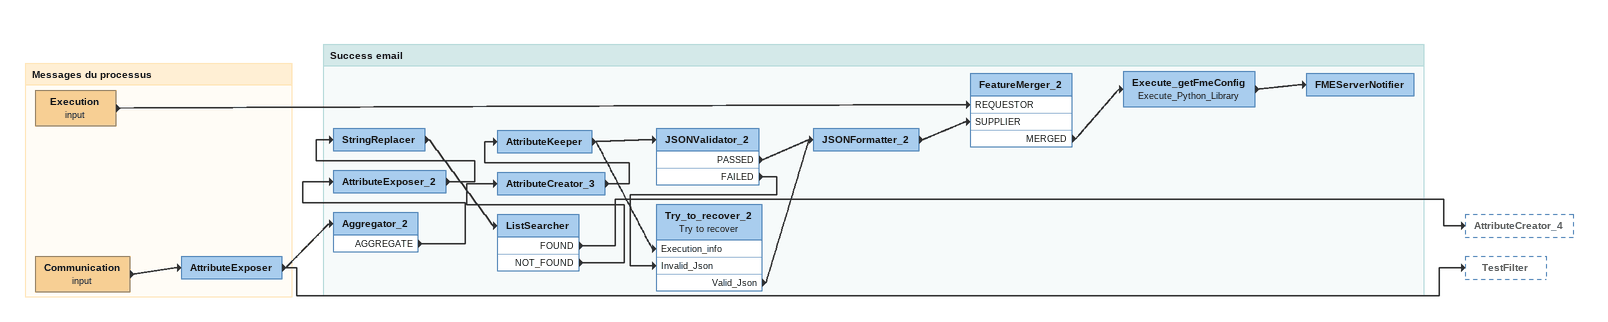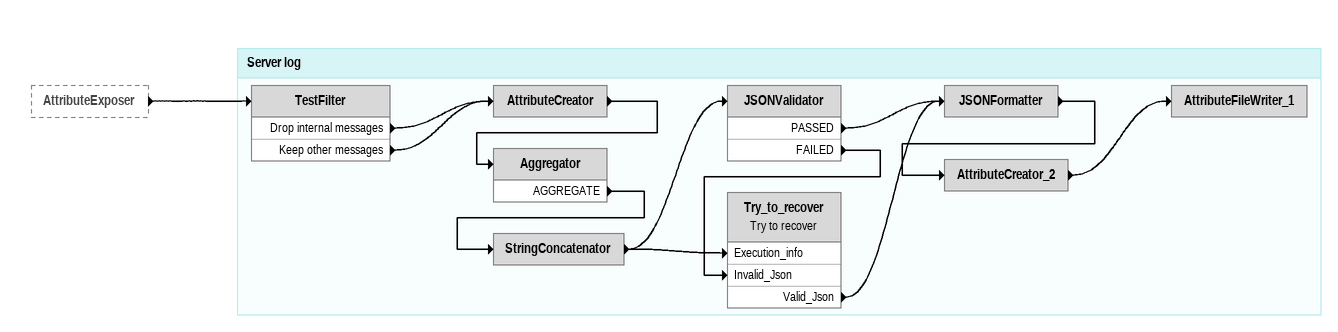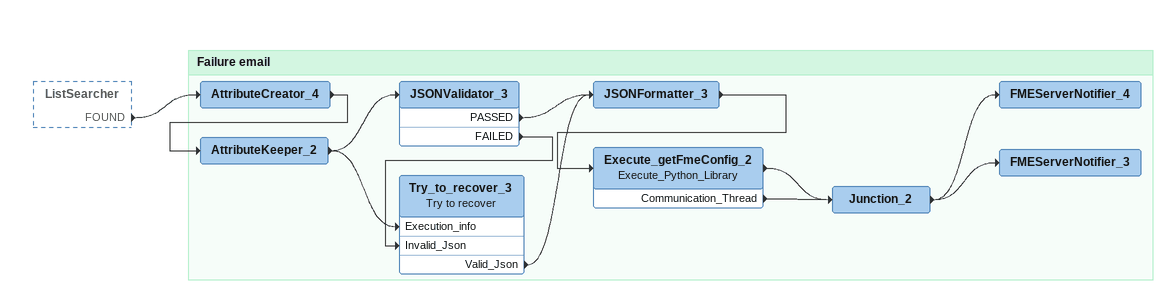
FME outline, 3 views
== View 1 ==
Bookmark: Messages du processus
Execution (input)
    -> FeatureMerger_2 [REQUESTOR]
Communication (input)
    -> AttributeExposer
AttributeExposer
    -> TestFilter
    -> Aggregator_2

Bookmark: Success email
Aggregator_2
    AGGREGATE -> AttributeExposer_2
AttributeExposer_2
    -> StringReplacer
StringReplacer
    -> ListSearcher
ListSearcher
    FOUND -> AttributeCreator_4
    NOT_FOUND -> AttributeCreator_3
AttributeCreator_3
    -> AttributeKeeper
AttributeKeeper
    -> JSONValidator_2
    -> Try_to_recover_2 [Execution_info]
JSONValidator_2
    PASSED -> JSONFormatter_2
    FAILED -> Try_to_recover_2 [Invalid_Json]
Try_to_recover_2: Try to recover
    Valid_Json -> JSONFormatter_2
JSONFormatter_2
    -> FeatureMerger_2 [SUPPLIER]
FeatureMerger_2
    MERGED -> Execute_getFmeConfig
Execute_getFmeConfig: Execute_Python_Library
    -> FMEServerNotifier
FMEServerNotifier

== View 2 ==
AttributeExposer [outside]
    -> TestFilter

Bookmark: Server log
TestFilter
    Drop internal messages -> AttributeCreator
    Keep other messages -> AttributeCreator
AttributeCreator
    -> Aggregator
Aggregator
    AGGREGATE -> StringConcatenator
StringConcatenator
    -> JSONValidator
    -> Try_to_recover [Execution_info]
JSONValidator
    PASSED -> JSONFormatter
    FAILED -> Try_to_recover [Invalid_Json]
Try_to_recover: Try to recover
    Valid_Json -> JSONFormatter
JSONFormatter
    -> AttributeCreator_2
AttributeCreator_2
    -> AttributeFileWriter_1
AttributeFileWriter_1

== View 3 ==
ListSearcher [outside]
    FOUND -> AttributeCreator_4

Bookmark: Failure email
AttributeCreator_4
    -> AttributeKeeper_2
AttributeKeeper_2
    -> JSONValidator_3
    -> Try_to_recover_3 [Execution_info]
JSONValidator_3
    PASSED -> JSONFormatter_3
    FAILED -> Try_to_recover_3 [Invalid_Json]
Try_to_recover_3: Try to recover
    Valid_Json -> JSONFormatter_3
JSONFormatter_3
    -> Execute_getFmeConfig_2
Execute_getFmeConfig_2: Execute_Python_Library
    -> Junction_2
    Communication_Thread -> Junction_2
Junction_2
    -> FMEServerNotifier_3
    -> FMEServerNotifier_4
FMEServerNotifier_4
FMEServerNotifier_3
